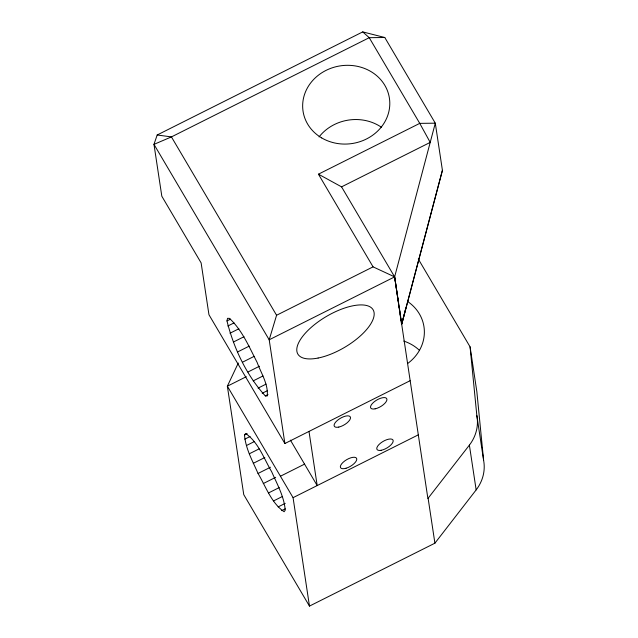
<?xml version="1.0" encoding="UTF-8"?>
<svg xmlns="http://www.w3.org/2000/svg" width="638" height="638" viewBox="0 0 638 638"><rect width="100%" height="100%" fill="white"/><g stroke="black" fill="none" stroke-linecap="round" stroke-linejoin="round"><path stroke-width="0.96" d="M226.976 320.938L227.535 318.33L229.441 318.362C242.265 330.253 249.179 347.104 257.122 362.376C261.022 373.158 268.446 384.18 267.25 395.967L265.344 395.935C246.435 375.208 233.731 348.077 226.976 320.938L230.533 319.159M405.792 308.082L401.765 324.032L442.421 170.322L435.291 123.182L384.786 37.498L362.727 31.9L157.179 134.993L153.973 144.363L161.821 196.225L201.122 262.896L208.961 314.749L284.883 443.522L410.075 380.726M418.289 259.012L470.078 346.865L476.841 415.537A43.663 39.277 -8.6 0 1 469.385 445.117L427.891 498.517L401.613 323.785M401.525 324.152L394.635 276.884L435.291 123.182L419.748 123.365L318.434 174.182L373.07 266.859L394.635 276.884L401.765 324.032L442.421 170.322M373.07 266.859L276.573 315.26L269.196 339.799L284.883 443.522M238.309 363.014L227.359 386.197L243.756 494.641L309.47 606.1L434.909 543.185L476.155 489.904A43.663 39.277 -8.6 0 0 483.612 460.325L476.849 391.652L470.078 346.865M244.514 435.036L245.622 433.481C258.446 442.27 263.949 458.738 271.684 471.753C277.091 484.114 284.149 496.5 285.218 510.185L284.109 511.74C271.278 502.951 265.783 486.483 258.047 473.468C252.64 461.099 245.582 448.721 244.514 435.036L247.177 433.696M318.434 174.182L341.561 186.854L430.211 142.394L419.748 123.365L369.243 37.69L362.727 31.9M227.814 326.026L234.034 322.908M229.991 333.227L238.867 328.769M233.349 342.056L244.003 336.712M237.663 351.921L249.203 346.131M341.561 186.854L394.635 276.884L269.196 339.799L153.973 144.363L171.431 136.907L369.243 37.69L384.786 37.498M242.639 362.137L254.179 356.347M247.943 372.01L259.483 366.22M246.308 376.691L227.359 386.197L293.065 497.664L309.47 606.1M253.206 380.878L262.968 375.981M258.071 388.127L266.062 384.116M262.21 393.263L267.537 390.592M265.344 395.935L268.008 394.603M244.785 439.151L250.112 436.48M246.435 445.547L254.426 441.536M249.338 453.785L259.1 448.889M253.294 463.316L264.834 457.526M258.047 473.468L270.472 467.231M263.255 483.564L275.688 477.328M280.433 476.227L304.557 464.129M268.582 492.919L279.237 487.576M273.646 500.886L282.53 496.436M293.065 497.664L418.265 434.869M278.12 506.923L285.226 503.366M281.693 510.631L285.242 508.845M157.179 134.993L171.431 136.907L276.573 315.26M290.402 440.124L317.19 485.566L308.999 431.424M476.841 415.537L483.612 460.325M469.385 445.117L476.155 489.904M428.13 498.39L434.909 543.185M394.635 276.884L398.559 303.265M398.997 306.192L399.292 308.154M399.579 310.108L399.866 312.062M400.162 314.016L400.449 315.969M400.887 318.896L401.182 320.85M403.806 341.075A43.663 39.277 -8.6 0 1 419.27 350.158M319.064 136.923A43.663 39.277 -8.6 0 1 381.532 127.321M407.897 301.686A43.663 39.277 -8.6 0 1 407.706 363.477M318.115 358.038A43.663 17.936 -30.5 0 0 374.115 312.851A43.663 17.936 -30.5 0 0 314.207 324.862A43.663 17.936 -30.5 0 0 318.115 358.038M321.624 137.88A43.663 39.277 -8.6 0 0 389.674 106.474A43.663 39.277 -8.6 0 0 327.39 69.733A43.663 39.277 -8.6 0 0 321.624 137.88M375.136 408.83A9.275 3.812 -30.5 0 0 386.915 399.197A9.275 3.812 -30.5 0 0 374.091 401.892A9.275 3.812 -30.5 0 0 375.136 408.83M381.173 450.292A9.275 3.812 -30.5 0 0 393.191 440.73A9.275 3.812 -30.5 0 0 380.567 443.131A9.275 3.812 -30.5 0 0 381.173 450.292M338.794 427.085A9.275 3.812 -30.5 0 0 350.485 417.419A9.275 3.812 -30.5 0 0 337.59 420.227A9.275 3.812 -30.5 0 0 338.794 427.085M346.067 468.236A9.275 3.812 -30.5 0 0 356.586 458.347A9.275 3.812 -30.5 0 0 343.005 462.383A9.275 3.812 -30.5 0 0 346.067 468.236"/></g></svg>
